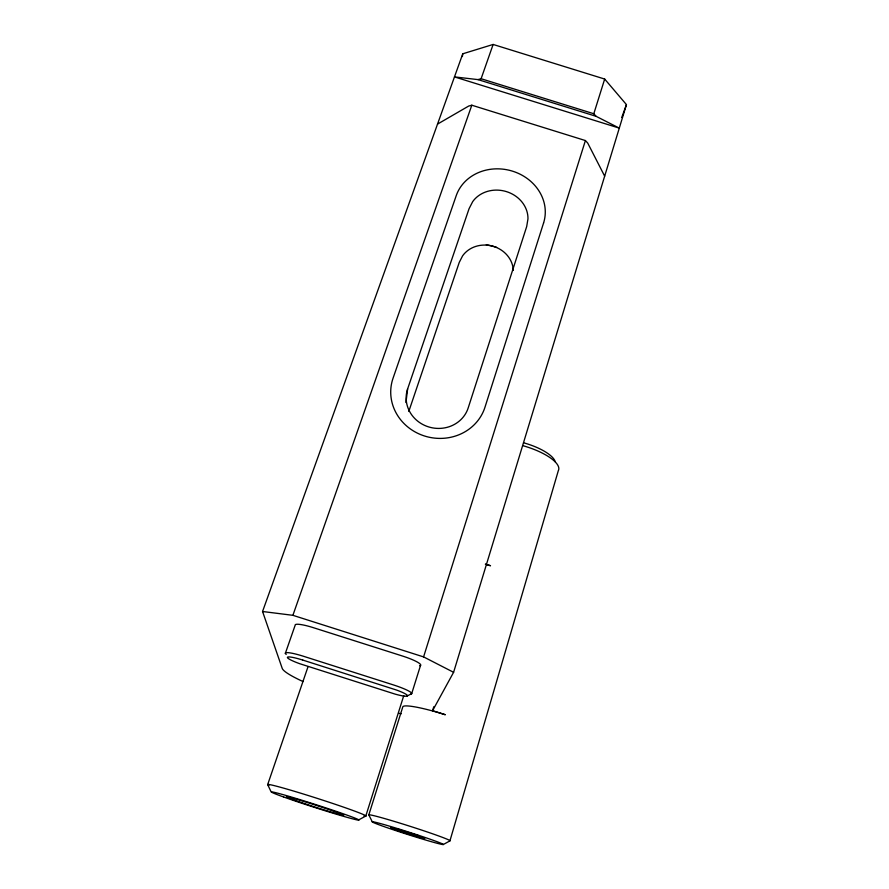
<?xml version="1.0" encoding="UTF-8"?>
<svg xmlns="http://www.w3.org/2000/svg" width="889" height="889" viewBox="0 0 889 889"><rect width="100%" height="100%" fill="white"/><g stroke="black" fill="none" stroke-linecap="round" stroke-linejoin="round"><path stroke-width="1.33" d="M405.951 402.517L407.629 388.904L469.092 208.637L472.704 201.614A30.048 26.681 13.6 0 1 506.508 191.635A30.048 26.681 13.6 0 1 527.966 218.872L526.677 226.617L468.181 407.973A31.771 29.693 11.4 0 1 428.476 426.864A31.771 29.693 11.4 0 1 407.629 388.904M462.38 56.54L462.769 53.796L493.128 44.45L604.676 79.054L626.445 104.613L453.601 672.306L432.587 710.667L445.322 714.734A41.494 5.201 17.4 0 0 402.828 706.811L368.813 814.891L372.269 821.803M443.244 844.55A37.305 1.3 17.7 0 0 392.393 827.014A37.305 1.3 17.7 0 0 387.782 827.903A37.305 1.3 17.7 0 0 443.244 844.55L449.923 840.883L558.314 470.681A38.76 12.868 16.8 0 0 522.843 445.667M432.587 710.667L433.799 706.722M420.608 665.172L411.685 693.653L406.762 696.198M453.601 672.306L423.586 656.904L585.406 140.551L471.815 105.213L468.703 106.047L437.532 124.104M596.075 116.303L478.004 79.61L454.468 76.899L619.289 128.116L596.075 116.303L593.808 113.748L604.676 79.054M403.728 695.743L365.79 816.046L358.534 819.98M408.796 411.44L459.246 262.422L462.58 255.876A27.57 24.859 13.5 0 1 492.984 246.253A27.57 24.859 13.5 0 1 513.286 270.456M308.027 666.683L267.667 784.609L271.189 791.988M285.336 653.382L295.159 625.245A19.791 3.145 18.4 0 1 313.417 627.69L402.573 656.06A19.769 3.156 17.7 0 1 419.697 665.739M462.769 53.796L262.555 611.499L292.892 615.321L471.815 105.213M478.004 79.61L481.105 78.732L493.128 44.45M621.722 117.515L626.445 104.613M481.105 78.732L593.808 113.748M485.605 564.182L490.517 565.737A39.972 9.601 17.1 0 0 485.35 564.193M292.892 615.321L423.586 656.904M585.406 140.551L587.718 143.062L604.664 176.155M262.555 611.499L282.202 668.339A77.732 9.757 17.9 0 0 302.993 681.541M368.813 814.891A42.639 1.667 17.7 0 1 411.385 826.726A42.639 1.667 17.7 0 1 449.923 840.883M410.796 694.109A19.914 2.734 17.7 0 0 393.371 684.908L303.56 656.293A19.936 2.723 18.3 0 0 286.225 654.404M401.195 713.778A77.732 9.757 17.9 0 1 398.694 713.234M268.956 785.376A51.595 1.945 17.8 0 1 317.517 798.466A51.595 1.945 17.8 0 1 363.968 815.991M486.283 244.742A44.783 20.791 18.5 0 1 496.618 247.342M418.652 835.649A16.535 0.589 17.7 0 1 403.417 830.926M402.15 830.504A16.535 0.589 17.7 0 1 397.572 828.937M523.543 442.789A33.871 11.368 16.8 0 1 555.247 461.824M543.59 222.928L484.972 407.24A48.239 45.017 11.4 0 1 424.642 436.032A48.239 45.017 11.4 0 1 393.027 378.292L456.235 195.647A45.795 40.583 13.6 0 1 512.564 171.177A45.795 40.583 13.6 0 1 543.59 222.928M302.793 660.083L298.471 658.793A16.602 2.223 18.3 0 0 287.403 657.527A16.602 2.223 18.3 0 0 299.693 663.694L395.216 694.142A16.58 2.234 17.7 0 0 407.495 695.809A16.58 2.234 17.7 0 0 396.35 689.986L302.793 660.083M398.372 830.726A17.869 0.622 17.7 0 0 424.753 838.627A17.869 0.622 17.7 0 0 400.15 830.159A17.869 0.622 17.7 0 0 398.372 830.726M294.659 800.211A30.126 1 17.8 0 0 342.565 815.135A30.126 1 17.8 0 0 307.261 802.5A30.126 1 17.8 0 0 294.659 800.211M283.724 797.033A45.917 1.522 17.8 0 0 356.978 819.891A45.917 1.522 17.8 0 0 303.771 800.811A45.917 1.522 17.8 0 0 283.724 797.033"/></g></svg>
